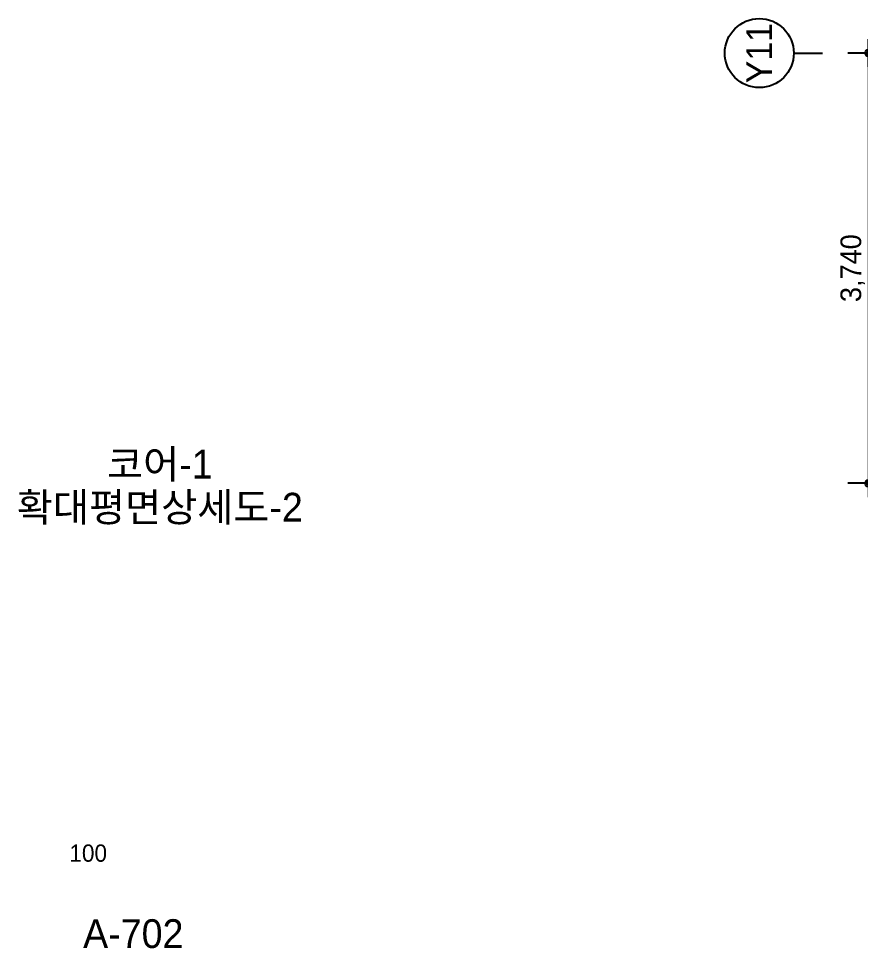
# Model space of a CAD drawing. Header units: millimetres. Extents: x 252711992 to 505989238, y 504776675 to 1009617600.
# Drawn here: x 252790964 to 252798283, y 504804919 to 504813003 of the extents above; entities that cross this region are included whole.
import ezdxf
from ezdxf.enums import TextEntityAlignment as Align

# ---------------------------------------------------------------- set-up
doc = ezdxf.new("R2010")
doc.units = ezdxf.units.MM
for name, color, linetype in [('$ZCDB_AUDIT_GENERATED_600D18', 7, 'Continuous'), ('4A.TEC FORM-TEXT', 3, 'Continuous'), ('4A.TEC TEXT 2', 3, 'Continuous'), ('4A.TEC 심볼', 7, 'Continuous')]:
    doc.layers.add(name, color=color, linetype=linetype)
doc.styles.add('GHS', font='malgun.ttf')
doc.styles.add('나눔고딕', font='')
doc.styles.add('돋움', font='')
doc.styles.add('울릉도L', font='')
doc.styles.get('나눔고딕').set_extended_font_data('Dotum')
doc.styles.get('돋움').set_extended_font_data('Dotum')
doc.styles.get('울릉도L').set_extended_font_data('Dotum')
doc.dimstyles.new('DIM_600(외부치수)', dxfattribs={"dimscale": 400, "dimtxt": 3.3, "dimasz": 1, "dimexe": 2, "dimexo": 2, "dimgap": 1, "dimtad": 1, "dimdec": 0, "dimdsep": 46, "dimlunit": 6, "dimtxsty": '나눔고딕', "dimblk1": 'DIMDOT', "dimblk2": 'DIMDOT', "dimsah": 1, "dimcen": 2.5, "dimdle": 1.5, "dimclrd": 8, "dimclre": 8, "dimclrt": 3, "dimadec": 0, "dimazin": 0, "dimtfac": 1, "dimtdec": 0, "dimtix": 1, "dimtmove": 2, "dimatfit": 3, "dimldrblk": 'DIMDOT', "dimfxl": 1, "dimtvp": 1, "dimtolj": 1, "dimtzin": 0, "dimarcsym": 0})

# ---------------------------------------------------------------- blocks, each defined once
blk = doc.blocks.new('ccs122')
at = {"layer": '4A.TEC 심볼'}
blk.add_line((0, 8), (0, 3), dxfattribs=at)
blk.add_circle((0, 14), 6, dxfattribs=at)
at = {"layer": '4A.TEC TEXT 2', "color": 3, "style": 'GHS'}
blk.add_attdef('NO', text='', height=4.5, dxfattribs=at).set_placement((-0.01, 14.02), align=Align.MIDDLE_CENTER)
blk = doc.blocks.new('DIMDOT')
at = {"color": 0}
blk.add_line((-2, 0), (2, 0), dxfattribs=at)
for radius in [0.5, 0.25]:
    blk.add_circle((0, 0), radius, dxfattribs=at)
blk = doc.blocks.new('*D128')
at = {"layer": '$ZCDB_AUDIT_GENERATED_600D18', "color": 8, "lineweight": -2, "transparency": 16777216}
for p, q in [((252799374, 504812703.2), (252798174, 504812703.2)), ((252798354, 504812643.2), (252798354, 504809023.2)), ((252799374, 504808963.2), (252798174, 504808963.2))]:
    blk.add_line(p, q, dxfattribs=at)
at = {"layer": 'Defpoints', "color": 0, "transparency": 16777216}
for p in [(252799554, 504812703.2, 0), (252798354, 504808963.2), (252799554, 504808963.2, 0)]:
    blk.add_point(p, dxfattribs=at)
at = {"layer": '$ZCDB_AUDIT_GENERATED_600D18', "color": 8, "lineweight": -2, "transparency": 16777216, "xscale": 60, "yscale": 60, "zscale": 60}
for p, rotation in [((252798354, 504812703.2), 90), ((252798354, 504808963.2), 270)]:
    blk.add_blockref('DIMDOT', p, dxfattribs=dict(at, rotation=rotation))
at = {"layer": '$ZCDB_AUDIT_GENERATED_600D18', "color": 3, "transparency": 16777216, "insert": (252798216.6, 504810833.2), "char_height": 180, "attachment_point": 5, "rotation": 90, "style": '나눔고딕'}
blk.add_mtext('\\A1;3,740', dxfattribs=at)

msp = doc.modelspace()

# ---------------------------------------------------------------- block references
at = {"layer": '4A.TEC 심볼'}
ref = msp.add_blockref('ccs122', (252798104.04, 504812703.18, -4999.55), dxfattribs=dict(at, xscale=49.99999977496833, yscale=49.99999977496833, zscale=49.99999977496833, rotation=90))
ref.add_attrib('NO', 'Y11', dxfattribs={"layer": '0', "color": 3, "height": 225, "rotation": 90, "style": '울릉도L'}).set_placement((252797403.15, 504812702.87, -4999.55), align=Align.MIDDLE_CENTER)

# ---------------------------------------------------------------- texts
at = {"layer": '4A.TEC FORM-TEXT', "style": '돋움'}
msp.add_text('A-702', height=250, dxfattribs=at).set_placement((252791961, 504804922.22, 3333.33), align=Align.CENTER)
at = {"layer": '4A.TEC TEXT 2', "style": '나눔고딕'}
for s, height, p in [('코어-1', 250, (252792191.89, 504809003.72, 3333.33)), ('확대평면상세도-2', 250, (252792191.89, 504808629.83, 3333.33)), ('100', 150, (252791569.02, 504805672.21, 3333.33))]:
    msp.add_text(s, height=height, dxfattribs=at).set_placement(p, align=Align.CENTER)

# ---------------------------------------------------------------- dimensions: what is measured, and where the dimension line sits
at = {"layer": '$ZCDB_AUDIT_GENERATED_600D18'}
dim = msp.add_linear_dim(base=(252798354.04, 504808963.18, -4999.55), p1=(252799554.04, 504812703.18, -4999.55), p2=(252799554.04, 504808963.18, -4999.55), angle=270, dimstyle='DIM_600(외부치수)', override={"dimscale": 300, "dimtxt": 0.6, "dimasz": 0.2, "dimexe": 0.6, "dimexo": 0.6, "dimgap": 0.1, "dimdec": 1, "dimblk1": 'DIMDOT', "dimblk2": 'DIMDOT', "dimdle": 0.5}, dxfattribs=at)
dim.commit()
dim.dimension.update_dxf_attribs({"geometry": '*D128', "text_midpoint": (252798216.58, 504810833.18, -4999.55)})

doc.saveas('drawing.dxf')
